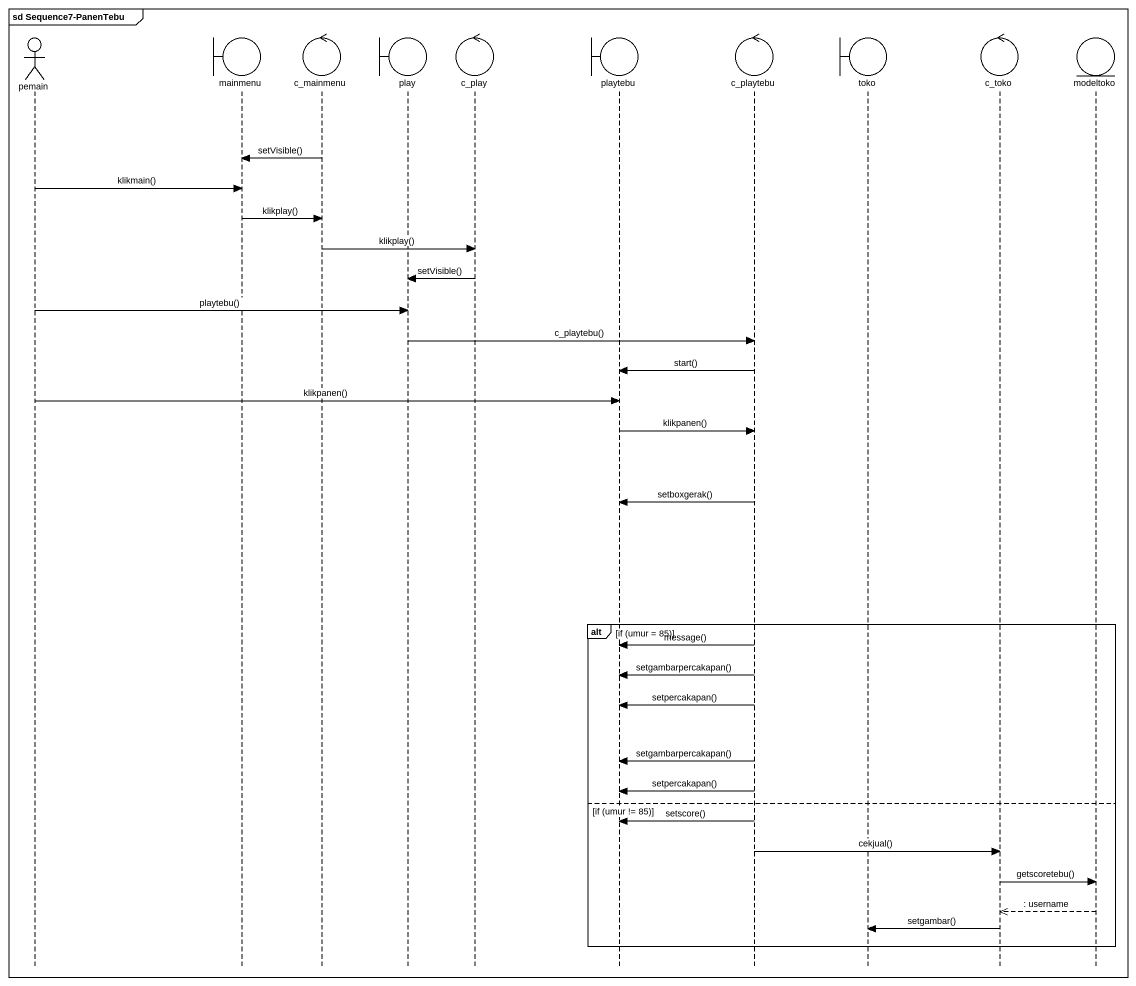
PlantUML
@startuml
mainframe sd Sequence7-PanenTebu
hide footbox
actor pemain
boundary mainmenu
control c_mainmenu
boundary play
control c_play
boundary playtebu
control c_playtebu
boundary toko
control c_toko
entity modeltoko

c_mainmenu -> mainmenu : setVisible()
pemain -> mainmenu : klikmain()
mainmenu -> c_mainmenu : klikplay()
c_mainmenu -> c_play : klikplay()
c_play -> play : setVisible()
pemain -> play : playtebu()
play -> c_playtebu : c_playtebu()
c_playtebu -> playtebu : start()
pemain -> playtebu : klikpanen()
playtebu -> c_playtebu : klikpanen()
c_playtebu -> playtebu : setboxgerak()
alt if (umur = 85)
  c_playtebu -> playtebu : message()
  c_playtebu -> playtebu : setgambarpercakapan()
  c_playtebu -> playtebu : setpercakapan()
  c_playtebu -> playtebu : setgambarpercakapan()
  c_playtebu -> playtebu : setpercakapan()
else if (umur != 85)
  c_playtebu -> playtebu : setscore()
  c_playtebu -> c_toko : cekjual()
  c_toko -> modeltoko : getscoretebu()
  modeltoko -->> c_toko : : username
  c_toko -> toko : setgambar()
end
@enduml
